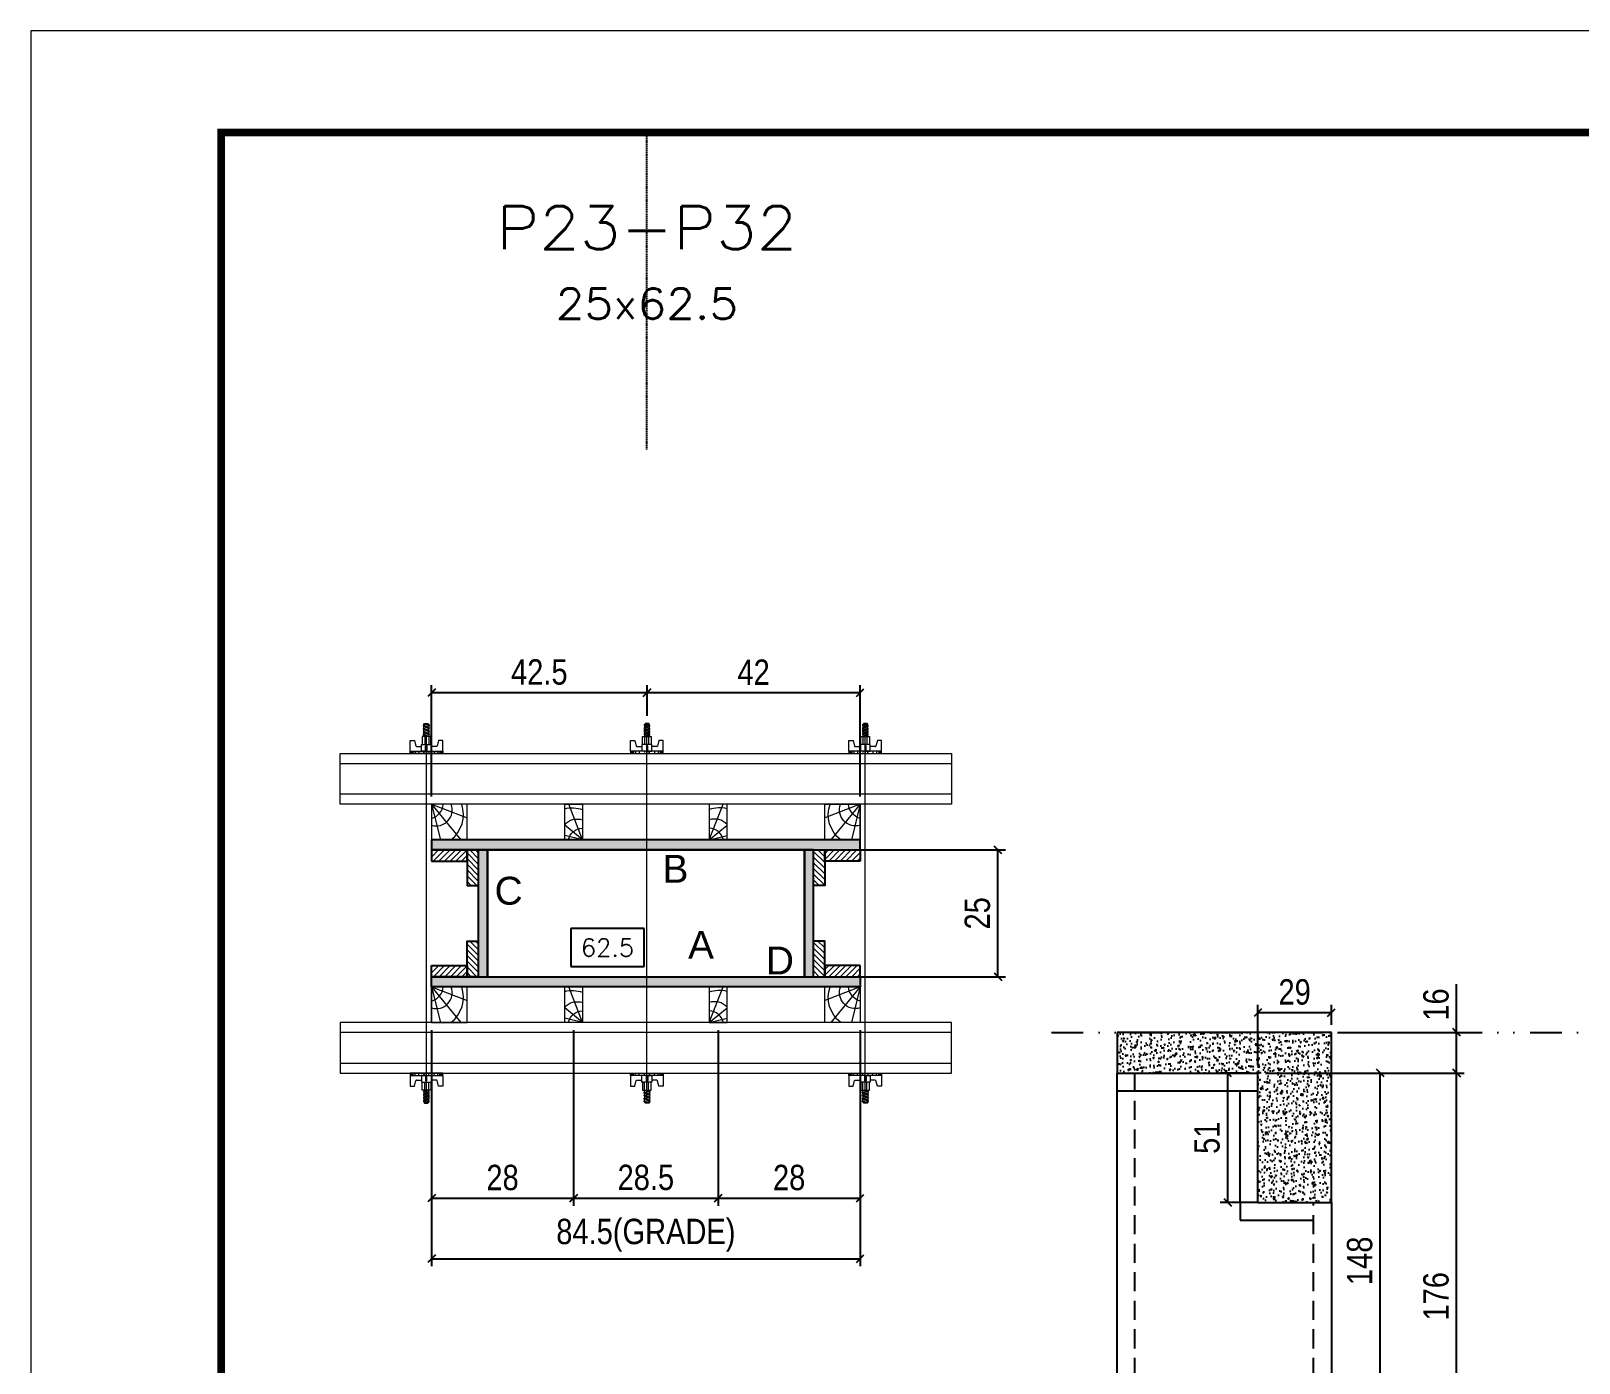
# Model space of a CAD drawing. Extents: x 14400 to 20667, y -21631 to 6985.
# Drawn here: x 19182 to 19792, y 3014 to 3539 of the extents above; entities that cross this region are included whole.
import ezdxf
from ezdxf.enums import TextEntityAlignment as Align

# ---------------------------------------------------------------- set-up
doc = ezdxf.new("R2010")
doc.units = 0
for name, pattern in [('DASHED', [0.75, 0.5, -0.25]), ('DIVIDE2', [0.625, 0.25, -0.125, 0, -0.125, 0, -0.125]), ('HIDDEN', [0.375, 0.25, -0.125])]:
    doc.linetypes.add(name, pattern=pattern)
for name, color, linetype in [('CHAPA', 1, 'Continuous'), ('COTA', 241, 'Continuous'), ('MEIO_PONT', 93, 'Continuous'), ('Nível', 160, 'Continuous'), ('Painéis', 200, 'Continuous'), ('SARR_2.2x7', 40, 'Continuous'), ('SARRAFO', 251, 'Continuous'), ('Texto de Titulo', 7, 'Continuous'), ('Texto Qtd Sarr', 242, 'Continuous'), ('TEXTO_GERAL', 7, 'Continuous')]:
    doc.layers.add(name, color=color, linetype=linetype)
for name, color, linetype, lineweight in [('Folhas', 255, 'Continuous', 9), ('Hachura', 251, 'Continuous', 9), ('Madeira', 126, 'Continuous', 18), ('Perfil Metálico', 224, 'Continuous', 18), ('SARRAFO DE PRESSAO', 251, 'DASHED', 9), ('Texto Seção', 7, 'Continuous', 15)]:
    doc.layers.add(name, color=color, linetype=linetype, lineweight=lineweight)
doc.styles.add('ARIAL', font='arial.ttf')
doc.styles.add('COTA TECNICA', font='techl___.ttf', dxfattribs={"height": 10})
doc.styles.add('COTA TECNICA 2X', font='techl___.ttf', dxfattribs={"height": 10})
doc.styles.add('ROMANS', font='romans.shx')
doc.dimstyles.new('PAINEL', dxfattribs={"dimtxt": 10, "dimasz": 3, "dimexe": 3, "dimexo": 3, "dimgap": 3, "dimtad": 1, "dimdec": 1, "dimzin": 12, "dimdsep": 46, "dimtxsty": 'COTA TECNICA', "dimblk1": 'OBLIQUE', "dimblk2": 'OBLIQUE', "dimsah": 1, "dimcen": 0.9, "dimclrd": 4, "dimclre": 4, "dimclrt": 240, "dimadec": 1, "dimazin": 3, "dimtfac": 1, "dimtdec": 1, "dimtmove": 0, "dimatfit": 3, "dimfxl": 1, "dimtolj": 1, "dimtzin": 12, "dimarcsym": 0})
doc.dimstyles.new('SECAO PILAR', dxfattribs={"dimtxt": 10, "dimasz": 3, "dimexe": 3, "dimexo": 3, "dimgap": 3, "dimtad": 1, "dimdec": 1, "dimlfac": 0.5, "dimzin": 12, "dimdsep": 46, "dimtxsty": 'COTA TECNICA 2X', "dimblk1": 'OBLIQUE', "dimblk2": 'OBLIQUE', "dimsah": 1, "dimcen": 0.9, "dimclrd": 256, "dimclre": 256, "dimclrt": 256, "dimadec": 1, "dimazin": 3, "dimtfac": 1, "dimtdec": 1, "dimtmove": 0, "dimatfit": 3, "dimfxl": 1, "dimtolj": 1, "dimtzin": 12, "dimarcsym": 0})
doc.dimstyles.new('SECÇÃO 2', dxfattribs={"dimtxt": 7, "dimasz": 6, "dimexe": 0.18, "dimexo": 2, "dimgap": -4, "dimtad": 3, "dimdec": 1, "dimlfac": 0.5, "dimzin": 12, "dimdsep": 46, "dimtxsty": 'ROMANS', "dimblk": 'ARCHTICK', "dimcen": 0.09, "dimse1": 1, "dimse2": 1, "dimsd1": 1, "dimsd2": 1, "dimclrd": 180, "dimclre": 5, "dimclrt": 1, "dimadec": 0, "dimazin": 3, "dimtfac": 1, "dimtdec": 1, "dimtofl": 0, "dimtmove": 0, "dimatfit": 3, "dimldrblk": 'ARCHTICK', "dimfxl": 1, "dimtolj": 1, "dimtzin": 0, "dimarcsym": 0})
pattern_1 = [(315, (42249.7117, -6286.7074), (1.12253202, 1.12253202), [])]
pattern_2 = [(315, (42256.7117, -6286.7074), (1.12253202, 1.12253202), [])]

# ---------------------------------------------------------------- blocks, each defined once
blk = doc.blocks.new('9999999999')
at = {"layer": 'Folhas'}
blk.add_lwpolyline([(98138.98, 34190.21), (99623.98, 34190.21), (99623.98, 35240.21), (98138.98, 35240.21)], close=True, dxfattribs=at)
at = {"layer": 'Folhas', "color": 30, "const_width": 3}
blk.add_lwpolyline([(98213.98, 34230.21), (99583.98, 34230.21), (99583.98, 35200.21), (98213.98, 35200.21)], close=True, dxfattribs=at)
blk = doc.blocks.new('titulo1')
at = {"layer": 'Defpoints', "color": 252, "linetype": 'HIDDEN', "ltscale": 2}
blk.add_line((0, 0), (0, 125), dxfattribs=at)
at = {"layer": 'Defpoints', "style": 'ROMANS', "oblique": 15}
blk.add_attdef('FOLHA', text='', height=10, dxfattribs=at).set_placement((0, 15.58), align=Align.MIDDLE_CENTER)
at = {"layer": 'Texto Qtd Sarr', "color": 3, "style": 'ROMANS', "oblique": 15}
for tag, height, p in [('TITULO', 17, (0, 71.45)), ('SEÇÃO', 12, (0, 41.55))]:
    blk.add_attdef(tag, text='', height=height, dxfattribs=at).set_placement(p, align=Align.MIDDLE_CENTER)
blk = doc.blocks.new('*D960')
at = {"layer": 'COTA', "color": 180, "lineweight": -2, "transparency": 16777216}
for p, q in [((19423.79, 3185.24), (19394.79, 3185.24)), ((19394.79, 3185.24), (19394.79, 3170.24)), ((19423.79, 3170.24), (19423.79, 3185.24)), ((19394.79, 3170.24), (19423.79, 3170.24))]:
    blk.add_line(p, q, dxfattribs=at)
at = {"layer": 'Defpoints', "color": 0, "transparency": 16777216}
for p in [(19361.9, 3166.24), (19486.9, 3166.24), (19486.9, 3166.24)]:
    blk.add_point(p, dxfattribs=at)
at = {"layer": 'COTA', "color": 1, "transparency": 16777216, "insert": (19409.29, 3177.74), "char_height": 7, "attachment_point": 5, "style": 'ROMANS'}
blk.add_mtext('\\A1;62.5', dxfattribs=at)
blk = doc.blocks.new('_ArchTick')
at = {"color": 0, "linetype": 'ByBlock', "const_width": 0.15}
blk.add_lwpolyline([(-0.5, -0.5), (0.5, 0.5)], dxfattribs=at)
blk = doc.blocks.new('_Oblique')
at = {"color": 0, "linetype": 'ByBlock', "lineweight": -2}
blk.add_line((-0.5, -0.5), (0.5, 0.5), dxfattribs=at)
blk = doc.blocks.new('*D961')
at = {"layer": 'COTA', "lineweight": -2, "transparency": 16777216}
for p, q in [((19493.5, 3216.24), (19566.23, 3216.24)), ((19563.23, 3166.24), (19563.23, 3216.24)), ((19493.5, 3166.24), (19566.23, 3166.24))]:
    blk.add_line(p, q, dxfattribs=at)
at = {"layer": 'Defpoints', "color": 0, "transparency": 16777216}
for p in [(19490.5, 3216.24), (19563.23, 3216.24), (19490.5, 3166.24)]:
    blk.add_point(p, dxfattribs=at)
at = {"layer": 'COTA', "lineweight": -2, "transparency": 16777216, "xscale": 3, "yscale": 3, "zscale": 3}
for p, rotation in [((19563.23, 3216.24), 90), ((19563.23, 3166.24), 270)]:
    blk.add_blockref('_Oblique', p, dxfattribs=dict(at, rotation=rotation))
at = {"layer": 'COTA', "transparency": 16777216, "insert": (19555.12, 3191.24), "char_height": 10, "attachment_point": 5, "rotation": 90, "style": 'COTA TECNICA 2X'}
blk.add_mtext('\\A1;25', dxfattribs=at)
blk = doc.blocks.new('*D962')
at = {"layer": 'COTA', "lineweight": -2, "transparency": 16777216}
for p, q in [((19339.9, 3145.24), (19339.9, 3052.13)), ((19508.9, 3145.24), (19508.9, 3052.13)), ((19339.9, 3055.13), (19508.9, 3055.13))]:
    blk.add_line(p, q, dxfattribs=at)
at = {"layer": 'Defpoints', "color": 0, "transparency": 16777216}
for p in [(19339.9, 3148.24), (19508.9, 3148.24), (19508.9, 3055.13)]:
    blk.add_point(p, dxfattribs=at)
at = {"layer": 'COTA', "lineweight": -2, "transparency": 16777216, "xscale": 3, "yscale": 3, "zscale": 3, "rotation": 180}
blk.add_blockref('_Oblique', (19339.9, 3055.13), dxfattribs=at)
at = {"layer": 'COTA', "lineweight": -2, "transparency": 16777216, "xscale": 3, "yscale": 3, "zscale": 3}
blk.add_blockref('_Oblique', (19508.9, 3055.13), dxfattribs=at)
at = {"layer": 'COTA', "transparency": 16777216, "insert": (19424.4, 3064.35), "char_height": 10, "attachment_point": 5, "style": 'COTA TECNICA 2X'}
blk.add_mtext('\\A1;84.5(GRADE)', dxfattribs=at)
blk = doc.blocks.new('*D963')
at = {"layer": 'COTA', "lineweight": -2, "transparency": 16777216}
for p, q in [((19452.9, 3145.24), (19452.9, 3075.97)), ((19508.9, 3145.24), (19508.9, 3075.97)), ((19452.9, 3078.97), (19508.9, 3078.97))]:
    blk.add_line(p, q, dxfattribs=at)
at = {"layer": 'Defpoints', "color": 0, "transparency": 16777216}
for p in [(19452.9, 3148.24), (19508.9, 3148.24), (19508.9, 3078.97)]:
    blk.add_point(p, dxfattribs=at)
at = {"layer": 'COTA', "lineweight": -2, "transparency": 16777216, "xscale": 3, "yscale": 3, "zscale": 3, "rotation": 180}
blk.add_blockref('_Oblique', (19452.9, 3078.97), dxfattribs=at)
at = {"layer": 'COTA', "lineweight": -2, "transparency": 16777216, "xscale": 3, "yscale": 3, "zscale": 3}
blk.add_blockref('_Oblique', (19508.9, 3078.97), dxfattribs=at)
at = {"layer": 'COTA', "transparency": 16777216, "insert": (19480.9, 3087.06), "char_height": 10, "attachment_point": 5, "style": 'COTA TECNICA 2X'}
blk.add_mtext('\\A1;28', dxfattribs=at)
blk = doc.blocks.new('*D964')
at = {"layer": 'COTA', "lineweight": -2, "transparency": 16777216}
for p, q in [((19339.9, 3145.24), (19339.9, 3075.97)), ((19395.9, 3145.24), (19395.9, 3075.97)), ((19339.9, 3078.97), (19395.9, 3078.97))]:
    blk.add_line(p, q, dxfattribs=at)
at = {"layer": 'Defpoints', "color": 0, "transparency": 16777216}
for p in [(19339.9, 3148.24), (19395.9, 3148.24), (19395.9, 3078.97)]:
    blk.add_point(p, dxfattribs=at)
at = {"layer": 'COTA', "lineweight": -2, "transparency": 16777216, "xscale": 3, "yscale": 3, "zscale": 3, "rotation": 180}
blk.add_blockref('_Oblique', (19339.9, 3078.97), dxfattribs=at)
at = {"layer": 'COTA', "lineweight": -2, "transparency": 16777216, "xscale": 3, "yscale": 3, "zscale": 3}
blk.add_blockref('_Oblique', (19395.9, 3078.97), dxfattribs=at)
at = {"layer": 'COTA', "transparency": 16777216, "insert": (19367.9, 3087.06), "char_height": 10, "attachment_point": 5, "style": 'COTA TECNICA 2X'}
blk.add_mtext('\\A1;28', dxfattribs=at)
blk = doc.blocks.new('C')
at = {"layer": 'Hachura', "color": 0}
for p, q in [((0, 3.22), (0, -3.22)), ((0.45, 3.22), (0, 3.22)), ((0.46, 3.16), (0, 3.16)), ((0.45, -3.23), (0.45, 3.22)), ((0.45, 3.22), (2.58, 3.22)), ((2.58, 3.22), (2.58, 2.39)), ((0.46, 3.05), (0, 3.05)), ((0.46, 2.88), (0, 2.88)), ((0, 2.75), (0, -1.16)), ((0.46, 2.65), (0, 2.65)), ((0.46, 2.23), (0, 2.23)), ((0.46, 1.51), (0, 1.51)), ((0.39, 0.49), (0.17, 0.49)), ((1.74, 0.97), (0.45, 0.97)), ((1.45, 0.1), (0.45, 0.1)), ((1.35, 1.94), (1.35, 0.96)), ((2.58, 2.39), (1.47, 2.09)), ((1.74, -0.97), (1.74, 0.97)), ((1.74, 0.97), (1.74, 0.84)), ((1.74, 0.97), (1.74, 0.84)), ((1.74, 0.84), (3.35, 0.84)), ((3.35, 0.45), (1.74, 0.45)), ((3.32, 0.84), (3.32, -0.84)), ((3.35, 0.84), (3.35, -0.84)), ((3.68, 0.45), (3.35, 0.45)), ((3.84, -0.52), (3.35, 0.45)), ((3.35, 0.06), (3.67, -0.57)), ((3.68, 0.45), (4.16, -0.52)), ((3.72, 0.5), (4.25, -0.57)), ((4.37, -0.55), (3.83, 0.53)), ((4.15, 0.45), (3.93, 0.45)), ((4.42, -0.52), (3.93, 0.45)), ((4.15, 0.45), (4.26, 0.45)), ((4.26, 0.45), (4.74, -0.52)), ((4.3, 0.5), (4.83, -0.57)), ((4.95, -0.55), (4.41, 0.53)), ((4.51, 0.45), (4.84, 0.45)), ((5, -0.52), (4.51, 0.45)), ((4.84, 0.45), (5.32, -0.52)), ((4.88, 0.5), (5.41, -0.57)), ((5.53, -0.55), (4.99, 0.53)), ((5.58, -0.52), (5.09, 0.45)), ((5.42, 0.45), (5.09, 0.45)), ((5.58, -0.52), (5.09, 0.45)), ((5.42, 0.45), (5.74, -0.19)), ((5.46, 0.5), (5.74, -0.07)), ((5.74, 0.19), (5.57, 0.53)), ((5.74, 0.32), (5.68, 0.45)), ((5.68, 0.45), (5.74, 0.45)), ((5.74, 0.45), (5.9, 0.29)), ((5.74, 0.45), (5.74, -0.52)), ((5.9, -0.36), (5.9, 0.29)), ((0.45, 0), (0, 0)), ((0.46, -1.52), (0, -1.52)), ((0.46, -2.23), (0, -2.23)), ((0.46, -2.65), (0, -2.65)), ((0.46, -2.88), (0, -2.88)), ((0.46, -3.05), (0, -3.05)), ((0.08, -0.48), (0.29, -0.48)), ((0.29, -0.48), (0.4, -0.48)), ((0.45, 0), (0.45, -0.97)), ((0.45, -0.16), (1.45, -0.16)), ((0.45, -0.65), (0.45, -0.32)), ((0.45, -3.23), (0.45, -0.65)), ((0.45, -0.97), (1.74, -0.97)), ((1.35, -1.94), (1.35, -0.97)), ((2.58, -2.39), (1.47, -2.1)), ((3.35, -0.32), (1.74, -0.32)), ((3.35, -0.84), (1.74, -0.84)), ((2.58, -3.23), (2.58, -2.39)), ((3.35, -0.07), (3.58, -0.52)), ((3.35, -0.52), (3.58, -0.52)), ((3.84, -0.52), (4.16, -0.52)), ((4.42, -0.52), (4.74, -0.52)), ((4.63, -0.52), (4.74, -0.52)), ((5, -0.52), (5.32, -0.52)), ((5.58, -0.52), (5.74, -0.52)), ((5.74, -0.52), (5.9, -0.36)), ((5.74, -0.52), (5.74, -0.52)), ((0.46, -3.16), (0, -3.16)), ((0, -3.22), (2.57, -3.22))]:
    blk.add_line(p, q, dxfattribs=at)
for centre, radius, start, end in [((1.52, 1.94), 0.161, 104.7436, 180), ((1.44, -0.03), 0.129, 272.695, 87.305), ((3.81, 0.39), 0.143, 25.5688, 154.4312), ((4.39, 0.39), 0.143, 25.5688, 154.4312), ((4.97, 0.39), 0.143, 25.5688, 154.4312), ((5.55, 0.39), 0.143, 25.5688, 154.4312), ((0.17, -0.37), 0.174, 221.744, 317.8592), ((1.52, -1.94), 0.161, 180, 255.2564), ((3.71, -0.4), 0.174, 222.1408, 318.256), ((4.29, -0.4), 0.174, 222.1408, 318.256), ((4.87, -0.4), 0.174, 222.1408, 318.256), ((5.45, -0.4), 0.174, 222.1408, 318.256), ((5.61, -0.4), 0.174, 317.8592, 318.256)]:
    blk.add_arc(centre, radius, start, end, dxfattribs=at)
blk = doc.blocks.new('PONTALETE')
at = {"layer": 'Madeira'}
for q in [(2.71, 7), (7, 5.76), (7, 1.74)]:
    blk.add_line((0, 0), q, dxfattribs=at)
blk.add_lwpolyline([(0, 0), (7, 0), (7, 7), (0, 7)], close=True, dxfattribs=at)
for centre, radius, start, end in [((2.04, 0.06), 6.23, 37.2818, 109.0913), ((1.09, 0.9), 3.19, 343.603, 109.9847), ((-0.21, -0.78), 3.09, 14.6322, 86.0383)]:
    blk.add_arc(centre, radius, start, end, dxfattribs=at)
blk = doc.blocks.new('MEIO PONTALETE')
at = {"layer": 'Madeira'}
for q in [(2.71, 7), (3.5, 2.88), (3.5, 0.87)]:
    blk.add_line((0, 0), q, dxfattribs=at)
blk.add_lwpolyline([(0, 0), (3.5, 0), (3.5, 7), (0, 7)], close=True, dxfattribs=at)
for centre, radius, start, end in [((2.04, 0.06), 6.23, 76.4499, 109.0913), ((1.09, 0.9), 3.19, 40.9063, 109.9847), ((-0.21, -0.78), 3.09, 14.6322, 86.0383)]:
    blk.add_arc(centre, radius, start, end, dxfattribs=at)
blk = doc.blocks.new('*D965')
at = {"layer": 'COTA', "lineweight": -2, "transparency": 16777216}
for p, q in [((19395.9, 3145.24), (19395.9, 3075.97)), ((19452.9, 3145.24), (19452.9, 3075.97)), ((19395.9, 3078.97), (19452.9, 3078.97))]:
    blk.add_line(p, q, dxfattribs=at)
at = {"layer": 'Defpoints', "color": 0, "transparency": 16777216}
for p in [(19395.9, 3148.24), (19452.9, 3148.24), (19452.9, 3078.97)]:
    blk.add_point(p, dxfattribs=at)
at = {"layer": 'COTA', "lineweight": -2, "transparency": 16777216, "xscale": 3, "yscale": 3, "zscale": 3, "rotation": 180}
blk.add_blockref('_Oblique', (19395.9, 3078.97), dxfattribs=at)
at = {"layer": 'COTA', "lineweight": -2, "transparency": 16777216, "xscale": 3, "yscale": 3, "zscale": 3}
blk.add_blockref('_Oblique', (19452.9, 3078.97), dxfattribs=at)
at = {"layer": 'COTA', "transparency": 16777216, "insert": (19424.4, 3087.1), "char_height": 10, "attachment_point": 5, "style": 'COTA TECNICA 2X'}
blk.add_mtext('\\A1;28.5', dxfattribs=at)
blk = doc.blocks.new('*D966')
at = {"layer": 'COTA', "lineweight": -2, "transparency": 16777216}
for p, q in [((19339.91, 3237.24), (19339.91, 3281.21)), ((19339.91, 3278.21), (19424.86, 3278.21)), ((19424.86, 3269.04), (19424.86, 3281.21))]:
    blk.add_line(p, q, dxfattribs=at)
at = {"layer": 'Defpoints', "color": 0, "transparency": 16777216}
for p in [(19424.86, 3278.21), (19424.86, 3266.04), (19339.91, 3234.24)]:
    blk.add_point(p, dxfattribs=at)
at = {"layer": 'COTA', "lineweight": -2, "transparency": 16777216, "xscale": 3, "yscale": 3, "zscale": 3, "rotation": 180}
blk.add_blockref('_Oblique', (19339.91, 3278.21), dxfattribs=at)
at = {"layer": 'COTA', "lineweight": -2, "transparency": 16777216, "xscale": 3, "yscale": 3, "zscale": 3}
blk.add_blockref('_Oblique', (19424.86, 3278.21), dxfattribs=at)
at = {"layer": 'COTA', "transparency": 16777216, "insert": (19382.39, 3286.32), "char_height": 10, "attachment_point": 5, "style": 'COTA TECNICA 2X'}
blk.add_mtext('\\A1;42.5', dxfattribs=at)
blk = doc.blocks.new('*D967')
at = {"layer": 'COTA', "lineweight": -2, "transparency": 16777216}
for p, q in [((19424.86, 3269.04), (19424.86, 3281.21)), ((19424.86, 3278.21), (19508.9, 3278.21)), ((19508.9, 3237.24), (19508.9, 3281.21))]:
    blk.add_line(p, q, dxfattribs=at)
at = {"layer": 'Defpoints', "color": 0, "transparency": 16777216}
for p in [(19508.9, 3278.21), (19424.86, 3266.04), (19508.9, 3234.24)]:
    blk.add_point(p, dxfattribs=at)
at = {"layer": 'COTA', "lineweight": -2, "transparency": 16777216, "xscale": 3, "yscale": 3, "zscale": 3, "rotation": 180}
blk.add_blockref('_Oblique', (19424.86, 3278.21), dxfattribs=at)
at = {"layer": 'COTA', "lineweight": -2, "transparency": 16777216, "xscale": 3, "yscale": 3, "zscale": 3}
blk.add_blockref('_Oblique', (19508.9, 3278.21), dxfattribs=at)
at = {"layer": 'COTA', "transparency": 16777216, "insert": (19466.88, 3286.28), "char_height": 10, "attachment_point": 5, "style": 'COTA TECNICA 2X'}
blk.add_mtext('\\A1;42', dxfattribs=at)
blk = doc.blocks.new('*D1015')
at = {"layer": 'COTA', "color": 4, "lineweight": -2, "transparency": 16777216}
for p, q in [((19668.69, 3128.29), (19747.06, 3128.29)), ((19744.06, 2952.29), (19744.06, 3128.29)), ((19697.69, 2952.29), (19747.06, 2952.29))]:
    blk.add_line(p, q, dxfattribs=at)
at = {"layer": 'Defpoints', "color": 0, "transparency": 16777216}
for p in [(19665.69, 3128.29), (19744.06, 3128.29), (19694.69, 2952.29)]:
    blk.add_point(p, dxfattribs=at)
at = {"layer": 'COTA', "color": 4, "lineweight": -2, "transparency": 16777216, "xscale": 3, "yscale": 3, "zscale": 3}
for p, rotation in [((19744.06, 3128.29), 90), ((19744.06, 2952.29), 270)]:
    blk.add_blockref('_Oblique', p, dxfattribs=dict(at, rotation=rotation))
at = {"layer": 'COTA', "color": 240, "transparency": 16777216, "insert": (19735.96, 3040.29), "char_height": 10, "attachment_point": 5, "rotation": 90, "style": 'COTA TECNICA'}
blk.add_mtext('\\A1;176', dxfattribs=at)
blk = doc.blocks.new('*D1017')
at = {"layer": 'COTA', "color": 4, "lineweight": -2, "transparency": 16777216}
for p, q in [((19668.69, 3128.29), (19716.95, 3128.29)), ((19713.95, 2980.29), (19713.95, 3128.29)), ((19697.69, 2980.29), (19716.95, 2980.29))]:
    blk.add_line(p, q, dxfattribs=at)
at = {"layer": 'Defpoints', "color": 0, "transparency": 16777216}
for p in [(19665.69, 3128.29), (19713.95, 3128.29), (19694.69, 2980.29)]:
    blk.add_point(p, dxfattribs=at)
at = {"layer": 'COTA', "color": 4, "lineweight": -2, "transparency": 16777216, "xscale": 3, "yscale": 3, "zscale": 3}
for p, rotation in [((19713.95, 3128.29), 90), ((19713.95, 2980.29), 270)]:
    blk.add_blockref('_Oblique', p, dxfattribs=dict(at, rotation=rotation))
at = {"layer": 'COTA', "color": 240, "transparency": 16777216, "insert": (19705.86, 3054.29), "char_height": 10, "attachment_point": 5, "rotation": 90, "style": 'COTA TECNICA'}
blk.add_mtext('\\A1;148', dxfattribs=at)
blk = doc.blocks.new('*D1018')
at = {"layer": 'COTA', "color": 4, "lineweight": -2, "transparency": 16777216}
for p, q in [((19662.69, 3128.29), (19650.79, 3128.29)), ((19653.79, 3077.29), (19653.79, 3128.29)), ((19662.69, 3077.29), (19650.79, 3077.29))]:
    blk.add_line(p, q, dxfattribs=at)
at = {"layer": 'Defpoints', "color": 0, "transparency": 16777216}
for p in [(19653.79, 3128.29), (19665.69, 3128.29), (19665.69, 3077.29)]:
    blk.add_point(p, dxfattribs=at)
at = {"layer": 'COTA', "color": 4, "lineweight": -2, "transparency": 16777216, "xscale": 3, "yscale": 3, "zscale": 3}
for p, rotation in [((19653.79, 3128.29), 90), ((19653.79, 3077.29), 270)]:
    blk.add_blockref('_Oblique', p, dxfattribs=dict(at, rotation=rotation))
at = {"layer": 'COTA', "color": 240, "transparency": 16777216, "insert": (19645.68, 3102.79), "char_height": 10, "attachment_point": 5, "rotation": 90, "style": 'COTA TECNICA'}
blk.add_mtext('\\A1;51', dxfattribs=at)
blk = doc.blocks.new('*D1019')
at = {"layer": 'COTA', "color": 4, "lineweight": -2, "transparency": 16777216}
for p, q in [((19744.06, 3144.29), (19744.06, 3163.3)), ((19697.69, 3144.29), (19747.06, 3144.29)), ((19744.06, 3128.29), (19744.06, 3144.29)), ((19668.69, 3128.29), (19747.06, 3128.29))]:
    blk.add_line(p, q, dxfattribs=at)
at = {"layer": 'Defpoints', "color": 0, "transparency": 16777216}
for p in [(19694.69, 3144.29), (19744.06, 3144.29), (19665.69, 3128.29)]:
    blk.add_point(p, dxfattribs=at)
at = {"layer": 'COTA', "color": 4, "lineweight": -2, "transparency": 16777216, "xscale": 3, "yscale": 3, "zscale": 3}
for p, rotation in [((19744.06, 3144.29), 90), ((19744.06, 3128.29), 270)]:
    blk.add_blockref('_Oblique', p, dxfattribs=dict(at, rotation=rotation))
at = {"layer": 'COTA', "color": 240, "transparency": 16777216, "insert": (19735.96, 3155.29), "char_height": 10, "attachment_point": 5, "rotation": 90, "style": 'COTA TECNICA'}
blk.add_mtext('\\A1;16', dxfattribs=at)
blk = doc.blocks.new('*D1020')
at = {"layer": 'COTA', "color": 4, "lineweight": -2, "transparency": 16777216}
for p, q in [((19665.69, 3131.29), (19665.69, 3155.12)), ((19665.69, 3152.12), (19694.69, 3152.12)), ((19694.69, 3147.29), (19694.69, 3155.12))]:
    blk.add_line(p, q, dxfattribs=at)
at = {"layer": 'Defpoints', "color": 0, "transparency": 16777216}
for p in [(19694.69, 3152.12), (19694.69, 3144.29), (19665.69, 3128.29)]:
    blk.add_point(p, dxfattribs=at)
at = {"layer": 'COTA', "color": 4, "lineweight": -2, "transparency": 16777216, "xscale": 3, "yscale": 3, "zscale": 3, "rotation": 180}
blk.add_blockref('_Oblique', (19665.69, 3152.12), dxfattribs=at)
at = {"layer": 'COTA', "color": 4, "lineweight": -2, "transparency": 16777216, "xscale": 3, "yscale": 3, "zscale": 3}
blk.add_blockref('_Oblique', (19694.69, 3152.12), dxfattribs=at)
at = {"layer": 'COTA', "color": 240, "transparency": 16777216, "insert": (19680.19, 3160.21), "char_height": 10, "attachment_point": 5, "style": 'COTA TECNICA'}
blk.add_mtext('\\A1;29', dxfattribs=at)

msp = doc.modelspace()

# ---------------------------------------------------------------- hatches: boundary and pattern name
at = {"layer": 'COTA'}
h = msp.add_hatch(dxfattribs=at)
h.set_pattern_fill('AR-CONC', color=256, scale=0.03)
h.set_pattern_definition([(50, (2377.6663, 2297.15), (5.4655401, -0.4781726), [0.5715, -6.2865]), (355, (2377.666, 2297.15), (-1.0573026, 5.7317054), [0.4572, -5.0292175]), (100.451445, (2378.1217, 2297.1104), (4.4082374, 5.2535326), [0.4857003, -5.3427073]), (46.1842, (2377.666, 2298.674), (8.1323712, -1.2612698), [0.85725, -9.42975]), (96.63556, (2378.344, 2298.569), (7.122124, 7.4227837), [0.7285507, -8.0140682]), (351.18415, (2377.666, 2298.674), (7.122124, 7.4227837), [0.685799, -7.543792]), (21, (2378.4283, 2298.293), (4.5484317, -3.067956), [0.5715, -6.2865]), (326, (2378.428, 2298.293), (1.8540609, 5.525639), [0.4572, -5.0292]), (71.451445, (2378.8073, 2298.0376), (6.4024926, 2.457683), [0.4857003, -5.3426981]), (37.5, (2377.6663, 2297.1502), (0.0926581, 2.53665117), [0, -4.96824, 0, -5.1054, 0, -5.04825]), (7.5, (2377.6663, 2297.1502), (2.00458988, 3.00541724), [0, -2.91084, 0, -4.85394, 0, -1.92405]), (327.5, (2375.967, 2297.1502), (4.06771786, -0.17186232), [0, -1.905, 0, -5.9436, 0, -7.8867]), (317.5, (2375.205, 2297.1502), (4.44387544, 0.7627947), [0, -2.4765, 0, -3.94716, 0, -5.6007])])
h.paths.add_polyline_path([(19665.69, 3077.29), (19694.69, 3077.29), (19694.69, 3144.29), (19610.19, 3144.29), (19610.19, 3128.29), (19665.69, 3128.29)])
at = {"layer": 'Hachura'}
h = msp.add_hatch(color=256, dxfattribs=at)
h.dxf.hatch_style = 1
h.paths.add_polyline_path([(19508.9, 3216.24), (19508.9, 3220.24), (19339.9, 3220.24), (19339.9, 3216.24)])
h = msp.add_hatch(color=256, dxfattribs=at)
h.dxf.hatch_style = 1
h.paths.add_polyline_path([(19508.9, 3216.24), (19508.9, 3220.24), (19339.9, 3220.24), (19339.9, 3216.24)])
h = msp.add_hatch(dxfattribs=at)
h.set_pattern_fill('ANSI31', color=256, scale=0.5, angle=180, style=0)
h.set_pattern_definition([(225, (10215.9517, -19713.1637), (1.12253202, -1.12253202), [])])
h.paths.add_polyline_path([(19353.9, 3216.24), (19353.9, 3211.84), (19339.9, 3211.84), (19339.9, 3216.24)])
h = msp.add_hatch(dxfattribs=at)
h.set_pattern_fill('ANSI31', color=256, scale=0.5, angle=270, style=0)
h.set_pattern_definition(pattern_1)
h.paths.add_polyline_path([(19358.3, 3202.24), (19353.9, 3202.24), (19353.9, 3216.24), (19358.3, 3216.24)])
h = msp.add_hatch(color=256, dxfattribs=at)
h.dxf.hatch_style = 1
h.paths.add_polyline_path([(19358.3, 3166.24), (19361.9, 3166.24), (19361.9, 3216.24), (19358.3, 3216.24)])
h = msp.add_hatch(color=256, dxfattribs=at)
h.dxf.hatch_style = 1
h.paths.add_polyline_path([(19358.3, 3166.24), (19361.9, 3166.24), (19361.9, 3216.24), (19358.3, 3216.24)])
h = msp.add_hatch(color=256, dxfattribs=at)
h.dxf.hatch_style = 1
h.paths.add_polyline_path([(19486.9, 3166.24), (19490.5, 3166.24), (19490.5, 3216.24), (19486.9, 3216.24)])
h = msp.add_hatch(color=256, dxfattribs=at)
h.dxf.hatch_style = 1
h.paths.add_polyline_path([(19486.9, 3166.24), (19490.5, 3166.24), (19490.5, 3216.24), (19486.9, 3216.24)])
h = msp.add_hatch(dxfattribs=at)
h.set_pattern_fill('ANSI31', color=256, scale=0.5, angle=270, style=0)
h.set_pattern_definition(pattern_2)
h.paths.add_polyline_path([(19490.5, 3202.24), (19494.9, 3202.24), (19494.9, 3216.24), (19490.5, 3216.24)])
h = msp.add_hatch(dxfattribs=at)
h.set_pattern_fill('ANSI31', color=256, scale=0.5, angle=180, style=0)
h.set_pattern_definition([(225, (10005.9517, -19713.1637), (1.12253202, -1.12253202), [])])
h.paths.add_polyline_path([(19494.9, 3216.24), (19494.9, 3211.84), (19508.9, 3211.84), (19508.9, 3216.24)])
h = msp.add_hatch(dxfattribs=at)
h.set_pattern_fill('ANSI31', color=256, scale=0.5, angle=270, style=0)
h.set_pattern_definition(pattern_1)
h.paths.add_polyline_path([(19358.3, 3180.24), (19353.9, 3180.24), (19353.9, 3166.24), (19358.3, 3166.24)])
h = msp.add_hatch(dxfattribs=at)
h.set_pattern_fill('ANSI31', color=256, scale=0.5, angle=270, style=0)
h.set_pattern_definition(pattern_2)
h.paths.add_polyline_path([(19490.5, 3180.24), (19494.9, 3180.24), (19494.9, 3166.24), (19490.5, 3166.24)])
h = msp.add_hatch(dxfattribs=at)
h.set_pattern_fill('ANSI31', color=256, scale=0.5, angle=180, style=0)
h.set_pattern_definition([(225, (10215.9517, -19725.1637), (1.12253202, -1.12253202), [])])
h.paths.add_polyline_path([(19353.9, 3166.24), (19353.9, 3170.64), (19339.9, 3170.64), (19339.9, 3166.24)])
h = msp.add_hatch(dxfattribs=at)
h.set_pattern_fill('ANSI31', color=256, scale=0.5, angle=180, style=0)
h.set_pattern_definition([(225, (10005.9517, -19725.1637), (1.12253202, -1.12253202), [])])
h.paths.add_polyline_path([(19494.9, 3166.24), (19494.9, 3170.64), (19508.9, 3170.64), (19508.9, 3166.24)])
h = msp.add_hatch(color=256, dxfattribs=at)
h.dxf.hatch_style = 1
h.paths.add_polyline_path([(19508.9, 3166.24), (19508.9, 3162.24), (19339.9, 3162.24), (19339.9, 3166.24)])
h = msp.add_hatch(color=256, dxfattribs=at)
h.dxf.hatch_style = 1
h.paths.add_polyline_path([(19508.9, 3166.24), (19508.9, 3162.24), (19339.9, 3162.24), (19339.9, 3166.24)])

# ---------------------------------------------------------------- linework, layer by layer
at = {"layer": 'CHAPA'}
for points in [[(19508.9, 3216.24), (19508.9, 3220.24), (19339.9, 3220.24), (19339.9, 3216.24)], [(19508.9, 3216.24), (19508.9, 3220.24), (19339.9, 3220.24), (19339.9, 3216.24)], [(19358.3, 3166.24), (19361.9, 3166.24), (19361.9, 3216.24), (19358.3, 3216.24)], [(19358.3, 3166.24), (19361.9, 3166.24), (19361.9, 3216.24), (19358.3, 3216.24)], [(19486.9, 3166.24), (19490.5, 3166.24), (19490.5, 3216.24), (19486.9, 3216.24)], [(19486.9, 3166.24), (19490.5, 3166.24), (19490.5, 3216.24), (19486.9, 3216.24)], [(19508.9, 3166.24), (19508.9, 3162.24), (19339.9, 3162.24), (19339.9, 3166.24)], [(19508.9, 3166.24), (19508.9, 3162.24), (19339.9, 3162.24), (19339.9, 3166.24)]]:
    msp.add_lwpolyline(points, close=True, dxfattribs=at)
at = {"layer": 'COTA'}
for p, q in [((19694.69, 3144.29), (19610.19, 3144.29)), ((19610.19, 3144.29), (19610.19, 3128.29)), ((19694.69, 3077.29), (19694.69, 3144.29)), ((19665.69, 3077.29), (19658.69, 3077.29)), ((19658.69, 3077.29), (19658.69, 3070.29))]:
    msp.add_line(p, q, dxfattribs=at)
at = {"layer": 'Hachura'}
for p, q in [((19337.9, 3117.44), (19337.89, 3261.24)), ((19424.8, 3117.44), (19424.81, 3261.24)), ((19510.9, 3117.44), (19510.91, 3261.24))]:
    msp.add_line(p, q, dxfattribs=at)
at = {"layer": 'Madeira'}
for points in [[(19508.9, 3220.24), (19508.9, 3234.24), (19339.9, 3234.24), (19339.9, 3220.24)], [(19508.9, 3162.24), (19508.9, 3148.24), (19339.9, 3148.24), (19339.9, 3162.24)]]:
    msp.add_lwpolyline(points, close=True, dxfattribs=at)
at = {"layer": 'Nível', "color": 4, "linetype": 'DIVIDE2', "ltscale": 50}
msp.add_line((19584.31, 3144.29), (20626.97, 3144.29), dxfattribs=at)
at = {"layer": 'Painéis'}
for p, q in [((19610.19, 2830.29), (19610.19, 3128.29)), ((19610.19, 3128.29), (19665.69, 3128.29)), ((19665.69, 3077.29), (19665.69, 3128.29)), ((19665.69, 3077.29), (19694.69, 3077.29)), ((19694.69, 3077.29), (19694.69, 2830.29))]:
    msp.add_line(p, q, dxfattribs=at)
msp.add_lwpolyline([(19361.9, 3216.24), (19361.9, 3166.24), (19486.9, 3166.24), (19486.9, 3216.24)], close=True, dxfattribs=at)
at = {"layer": 'Perfil Metálico'}
for points in [[(19544.9, 3254.24), (19544.9, 3234.24), (19303.9, 3234.24), (19303.9, 3254.24)], [(19303.9, 3238.24), (19303.9, 3250.24), (19544.9, 3250.24), (19544.9, 3238.24)], [(19544.9, 3128.24), (19544.9, 3148.24), (19303.9, 3148.24), (19303.9, 3128.24)], [(19303.9, 3144.24), (19303.9, 3132.24), (19544.9, 3132.24), (19544.9, 3144.24)]]:
    msp.add_lwpolyline(points, close=True, dxfattribs=at)
at = {"layer": 'SARR_2.2x7', "linetype": 'HIDDEN', "ltscale": 30}
for p, q in [((19617.19, 2952.29), (19617.19, 3128.29)), ((19687.69, 2952.29), (19687.69, 3077.29))]:
    msp.add_line(p, q, dxfattribs=at)
at = {"layer": 'SARR_2.2x7'}
for p, q in [((19610.19, 3121.29), (19665.69, 3121.29)), ((19658.69, 3077.29), (19658.69, 3121.29)), ((19658.69, 3070.29), (19687.69, 3070.29))]:
    msp.add_line(p, q, dxfattribs=at)
at = {"layer": 'SARRAFO'}
for points in [[(19339.9, 3211.84), (19353.9, 3211.84), (19353.9, 3216.24), (19339.9, 3216.24)], [(19508.9, 3211.84), (19494.9, 3211.84), (19494.9, 3216.24), (19508.9, 3216.24)], [(19339.9, 3170.64), (19353.9, 3170.64), (19353.9, 3166.24), (19339.9, 3166.24)], [(19508.9, 3170.64), (19494.9, 3170.64), (19494.9, 3166.24), (19508.9, 3166.24)]]:
    msp.add_lwpolyline(points, close=True, dxfattribs=at)
for points in [[(19358.3, 3216.24), (19353.9, 3216.24), (19353.9, 3202.24), (19358.3, 3202.24)], [(19490.5, 3216.24), (19494.9, 3216.24), (19494.9, 3202.24), (19490.5, 3202.24)], [(19358.3, 3166.24), (19353.9, 3166.24), (19353.9, 3180.24), (19358.3, 3180.24)], [(19490.5, 3166.24), (19494.9, 3166.24), (19494.9, 3180.24), (19490.5, 3180.24)]]:
    msp.add_lwpolyline(points, dxfattribs=at)

# ---------------------------------------------------------------- block references
at = {"layer": 'Hachura', "linetype": 'Continuous', "yscale": 2, "zscale": 2}
for p, xscale, rotation in [((19337.9, 3254.24), -2, 270), ((19424.8, 3254.24), 2, 90), ((19510.9, 3254.24), 2, 90), ((19337.9, 3128.24), 2, 269.9999999999999), ((19424.8, 3128.24), -2, 90), ((19510.9, 3128.24), -2, 90)]:
    msp.add_blockref('C', p, dxfattribs=dict(at, xscale=xscale, rotation=rotation))
at = {"layer": 'MEIO_PONT', "yscale": 2, "zscale": 2}
for p, xscale, rotation in [((19339.9, 3234.24), 2, 269.9999999999999), ((19508.9, 3234.24), -2, 90), ((19339.9, 3162.24), 2, 269.9999999999999), ((19508.9, 3162.24), -2, 90)]:
    msp.add_blockref('PONTALETE', p, dxfattribs=dict(at, xscale=xscale, rotation=rotation))
at = {"layer": 'MEIO_PONT', "yscale": 1.999999997962732, "zscale": 1.999999997962732}
for p, xscale in [((19399.4, 3220.24), -1.999999997962732), ((19449.4, 3220.24), 1.999999997962732), ((19399.4, 3148.24), -1.999999997962732), ((19449.4, 3148.24), 1.999999997962732)]:
    msp.add_blockref('MEIO PONTALETE', p, dxfattribs=dict(at, xscale=xscale))
at = {"layer": 'SARRAFO DE PRESSAO', "color": 6, "linetype": 'ByBlock'}
msp.add_blockref('9999999999', (-78957.01, -31701.2), dxfattribs=at)
at = {"layer": 'Texto Seção'}
ref = msp.add_blockref('titulo1', (19424.81, 3374), dxfattribs=at)
ref.add_attrib('TITULO', 'P23-P32', dxfattribs={"layer": 'Texto de Titulo', "color": 7, "height": 17, "style": 'ROMANS', "width": 1.1}).set_placement((19424.81, 3461.5), align=Align.MIDDLE_CENTER)
ref.add_attrib('SEÇÃO', '25x62.5', dxfattribs={"layer": 'Texto de Titulo', "color": 7, "height": 12, "style": 'ROMANS', "width": 1.1}).set_placement((19424.81, 3431.5), align=Align.MIDDLE_CENTER)

# ---------------------------------------------------------------- texts
at = {"layer": 'TEXTO_GERAL', "style": 'ARIAL'}
for s, p in [('B', (19436.06, 3208.79)), ('C', (19370.29, 3200.15)), ('A', (19446.15, 3178.82)), ('D', (19477.24, 3172.64))]:
    msp.add_text(s, height=11, dxfattribs=at).set_placement(p, align=Align.MIDDLE_CENTER)

# ---------------------------------------------------------------- dimensions: what is measured, and where the dimension line sits
at = {"layer": 'COTA'}
for base, p1, p2, dimstyle, picture, middle in [((19424.86, 3278.21), (19339.91, 3234.24), (19424.86, 3266.04), 'SECAO PILAR', '*D966', (19382.39, 3286.32)), ((19508.9, 3278.21), (19424.86, 3266.04), (19508.9, 3234.24), 'SECAO PILAR', '*D967', (19466.88, 3286.28)), ((19694.69, 3152.12), (19665.69, 3128.29), (19694.69, 3144.29), 'PAINEL', '*D1020', (19680.19, 3160.21)), ((19395.9, 3078.97), (19339.9, 3148.24), (19395.9, 3148.24), 'SECAO PILAR', '*D964', (19367.9, 3087.06)), ((19452.9, 3078.97), (19395.9, 3148.24), (19452.9, 3148.24), 'SECAO PILAR', '*D965', (19424.4, 3087.1)), ((19508.9, 3078.97), (19452.9, 3148.24), (19508.9, 3148.24), 'SECAO PILAR', '*D963', (19480.9, 3087.06))]:
    dim = msp.add_linear_dim(base=base, p1=p1, p2=p2, dimstyle=dimstyle, dxfattribs=at)
    dim.commit()
    dim.dimension.update_dxf_attribs({"geometry": picture, "text_midpoint": middle})
for base, p1, p2, dimstyle, picture, middle in [((19563.23, 3216.24), (19490.5, 3166.24), (19490.5, 3216.24), 'SECAO PILAR', '*D961', (19555.12, 3191.24)), ((19744.06, 3144.29), (19665.69, 3128.29), (19694.69, 3144.29), 'PAINEL', '*D1019', (19735.96, 3155.29)), ((19653.79, 3128.29), (19665.69, 3077.29), (19665.69, 3128.29), 'PAINEL', '*D1018', (19645.68, 3102.79)), ((19744.06, 3128.29), (19694.69, 2952.29), (19665.69, 3128.29), 'PAINEL', '*D1015', (19735.96, 3040.29))]:
    dim = msp.add_linear_dim(base=base, p1=p1, p2=p2, angle=90, dimstyle=dimstyle, dxfattribs=at)
    dim.commit()
    dim.dimension.update_dxf_attribs({"geometry": picture, "text_midpoint": middle})
dim = msp.add_linear_dim(base=(19486.9, 3166.24), p1=(19361.9, 3166.24), p2=(19486.9, 3166.24), dimstyle='SECÇÃO 2', dxfattribs=at)
dim.commit()
dim.dimension.update_dxf_attribs({"geometry": '*D960', "text_midpoint": (19409.29, 3166.24), "dimtype": 160})
dim = msp.add_linear_dim(base=(19508.9, 3055.13), p1=(19339.9, 3148.24), p2=(19508.9, 3148.24), text='<>(GRADE)', dimstyle='SECAO PILAR', dxfattribs=at)
dim.commit()
dim.dimension.update_dxf_attribs({"geometry": '*D962', "text_midpoint": (19424.4, 3064.35)})
dim = msp.add_linear_dim(base=(19713.95, 3128.29), p1=(19694.69, 2980.29), p2=(19665.69, 3128.29), angle=90, dimstyle='PAINEL', override={"dimtmove": 1}, dxfattribs=at)
dim.commit()
dim.dimension.update_dxf_attribs({"geometry": '*D1017', "text_midpoint": (19705.86, 3054.29)})

doc.saveas('drawing.dxf')
